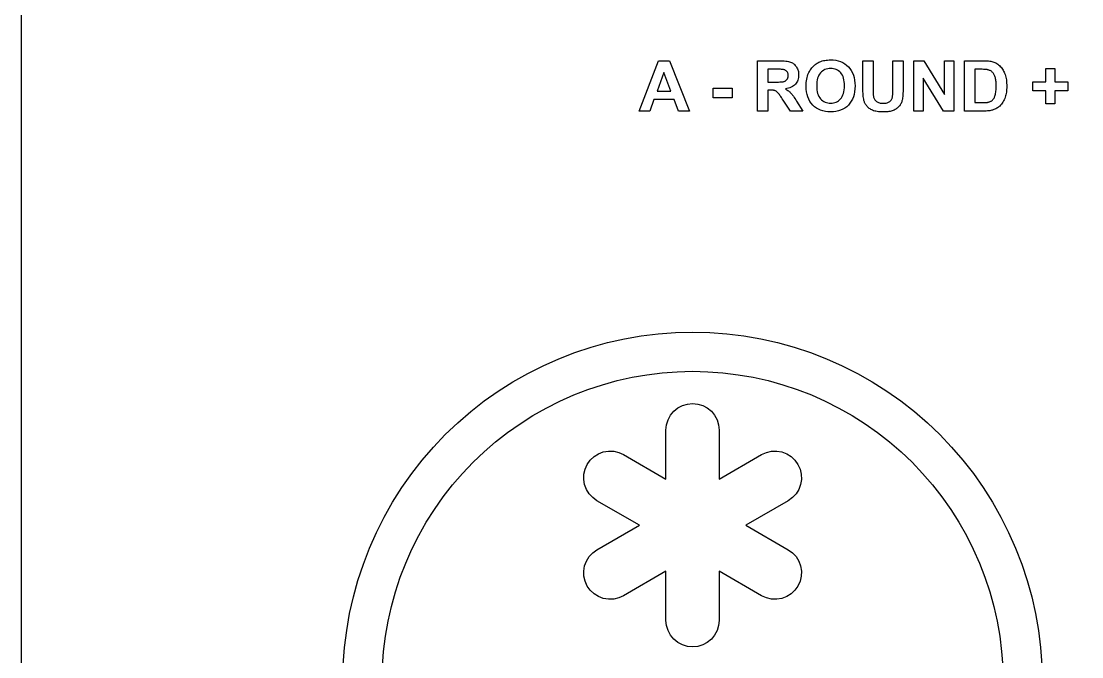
# Model space of a CAD drawing. Header units: millimetres. Extents: x 0 to 300, y 0 to 200.
# Drawn here: x 0 to 37.91, y 58.38 to 81.09 of the extents above; entities that cross this region are included whole.
import ezdxf

# ---------------------------------------------------------------- set-up
doc = ezdxf.new("R2010")
doc.units = ezdxf.units.MM
for name, color, linetype in [('CUT', 1, 'Continuous'), ('ENGRAVE', 5, 'Continuous'), ('LABELS', 250, 'Continuous'), ('SHEET', 8, 'Continuous')]:
    doc.layers.add(name, color=color, linetype=linetype)

msp = doc.modelspace()

# ---------------------------------------------------------------- linework, layer by layer
at = {"layer": 'CUT'}
msp.add_lwpolyline([(11.515, 58.094), (11.56, 58.706), (11.635, 59.315), (11.74, 59.92), (11.875, 60.518), (12.038, 61.11), (12.231, 61.692), (12.452, 62.265), (12.7, 62.826), (12.976, 63.374), (13.278, 63.907), (13.607, 64.426), (13.96, 64.927), (14.337, 65.411), (14.738, 65.876), (15.161, 66.32), (15.606, 66.743), (16.07, 67.144), (16.554, 67.521), (17.055, 67.875), (17.574, 68.203), (18.108, 68.505), (18.656, 68.781), (19.216, 69.03), (19.789, 69.25), (20.371, 69.443), (20.963, 69.607), (21.561, 69.741), (22.166, 69.846), (22.775, 69.921), (23.387, 69.966), (24, 69.981), (24.613, 69.966), (25.225, 69.921), (25.834, 69.846), (26.439, 69.741), (27.037, 69.607), (27.629, 69.443), (28.211, 69.25), (28.784, 69.03), (29.344, 68.781), (29.892, 68.505), (30.426, 68.203), (30.945, 67.875), (31.446, 67.521), (31.93, 67.144), (32.394, 66.743), (32.839, 66.32), (33.262, 65.876), (33.663, 65.411), (34.04, 64.927), (34.393, 64.426), (34.722, 63.907), (35.024, 63.374), (35.3, 62.826), (35.548, 62.265), (35.769, 61.692), (35.962, 61.11), (36.125, 60.518), (36.26, 59.92), (36.365, 59.315), (36.44, 58.706), (36.485, 58.094)], dxfattribs=at)
at = {"layer": 'ENGRAVE'}
msp.add_lwpolyline([(12.914, 58.026), (12.954, 58.569), (13.021, 59.11), (13.114, 59.647), (13.233, 60.178), (13.378, 60.703), (13.549, 61.22), (13.745, 61.729), (13.966, 62.227), (14.211, 62.713), (14.48, 63.187), (14.771, 63.648), (15.085, 64.093), (15.42, 64.523), (15.776, 64.935), (16.151, 65.33), (16.546, 65.705), (16.959, 66.061), (17.388, 66.396), (17.833, 66.71), (18.294, 67.002), (18.768, 67.27), (19.254, 67.515), (19.752, 67.736), (20.261, 67.932), (20.778, 68.103), (21.303, 68.248), (21.835, 68.367), (22.371, 68.461), (22.912, 68.527), (23.455, 68.567), (24, 68.581), (24.545, 68.567), (25.088, 68.527), (25.629, 68.461), (26.165, 68.367), (26.697, 68.248), (27.222, 68.103), (27.739, 67.932), (28.248, 67.736), (28.746, 67.515), (29.232, 67.27), (29.706, 67.002), (30.167, 66.71), (30.612, 66.396), (31.041, 66.061), (31.454, 65.705), (31.849, 65.33), (32.224, 64.935), (32.58, 64.523), (32.915, 64.093), (33.229, 63.648), (33.52, 63.187), (33.789, 62.713), (34.034, 62.227), (34.255, 61.729), (34.451, 61.22), (34.622, 60.703), (34.767, 60.178), (34.886, 59.647), (34.979, 59.11), (35.046, 58.569), (35.086, 58.026)], dxfattribs=at)
msp.add_lwpolyline([(23.068, 66.666), (23.122, 66.845), (23.21, 67.009), (23.328, 67.153), (23.472, 67.271), (23.636, 67.359), (23.815, 67.413), (24, 67.431), (24.185, 67.413), (24.364, 67.359), (24.528, 67.271), (24.672, 67.153), (24.79, 67.009), (24.878, 66.845), (24.932, 66.666), (24.95, 66.481), (24.95, 64.727), (26.469, 65.604), (26.639, 65.681), (26.82, 65.723), (27.007, 65.729), (27.19, 65.699), (27.365, 65.633), (27.523, 65.535), (27.659, 65.408), (27.767, 65.256), (27.844, 65.087), (27.886, 64.905), (27.892, 64.719), (27.862, 64.535), (27.797, 64.361), (27.698, 64.203), (27.571, 64.067), (27.419, 63.958), (25.9, 63.081), (27.419, 62.204), (27.571, 62.095), (27.698, 61.959), (27.797, 61.801), (27.862, 61.627), (27.892, 61.443), (27.886, 61.257), (27.844, 61.076), (27.767, 60.906), (27.659, 60.755), (27.523, 60.627), (27.365, 60.529), (27.19, 60.464), (27.007, 60.433), (26.82, 60.439), (26.639, 60.482), (26.469, 60.558), (24.95, 61.436), (24.95, 59.681), (24.932, 59.496), (24.878, 59.318), (24.79, 59.153), (24.672, 59.009), (24.528, 58.891), (24.364, 58.803), (24.185, 58.749), (24, 58.731), (23.815, 58.749), (23.636, 58.803), (23.472, 58.891), (23.328, 59.009), (23.21, 59.153), (23.122, 59.318), (23.068, 59.496), (23.05, 59.681), (23.05, 61.436), (21.531, 60.558), (21.361, 60.482), (21.18, 60.439), (20.993, 60.433), (20.81, 60.464), (20.635, 60.529), (20.477, 60.627), (20.341, 60.755), (20.233, 60.906), (20.156, 61.076), (20.114, 61.257), (20.108, 61.443), (20.138, 61.627), (20.203, 61.801), (20.302, 61.959), (20.429, 62.095), (20.581, 62.204), (22.1, 63.081), (20.581, 63.958), (20.429, 64.067), (20.302, 64.203), (20.203, 64.361), (20.138, 64.535), (20.108, 64.719), (20.114, 64.905), (20.156, 65.087), (20.233, 65.256), (20.341, 65.408), (20.477, 65.535), (20.635, 65.633), (20.81, 65.699), (20.993, 65.729), (21.18, 65.723), (21.361, 65.681), (21.531, 65.604), (23.05, 64.727), (23.05, 66.481)], close=True, dxfattribs=at)
at = {"layer": 'LABELS'}
for points in [[(22.086, 77.881), (22.788, 79.681), (23.172, 79.681), (23.893, 77.881), (23.497, 77.881), (23.34, 78.29), (22.621, 78.29), (22.472, 77.881)], [(27.28, 79.674), (27.335, 79.669), (27.385, 79.662), (27.43, 79.654), (27.47, 79.644), (27.505, 79.633), (27.537, 79.619), (27.568, 79.604), (27.596, 79.586), (27.623, 79.565), (27.649, 79.542), (27.672, 79.517), (27.694, 79.49), (27.715, 79.46), (27.733, 79.428), (27.749, 79.396), (27.763, 79.362), (27.774, 79.327), (27.782, 79.291), (27.788, 79.254), (27.792, 79.216), (27.793, 79.176), (27.792, 79.127), (27.786, 79.079), (27.777, 79.034), (27.764, 78.991), (27.747, 78.951), (27.726, 78.912), (27.702, 78.876), (27.674, 78.842), (27.643, 78.81), (27.607, 78.782), (27.568, 78.757), (27.526, 78.734), (27.479, 78.715), (27.429, 78.699), (27.376, 78.686), (27.318, 78.675), (27.347, 78.658), (27.375, 78.64), (27.401, 78.622), (27.426, 78.603), (27.45, 78.584), (27.472, 78.565), (27.493, 78.545), (27.513, 78.524), (27.533, 78.502), (27.555, 78.475), (27.578, 78.445), (27.603, 78.41), (27.63, 78.372), (27.658, 78.329), (27.688, 78.283), (27.72, 78.232), (27.94, 77.881), (27.505, 77.881), (27.242, 78.273), (27.209, 78.323), (27.178, 78.368), (27.15, 78.408), (27.124, 78.444), (27.102, 78.474), (27.082, 78.5), (27.065, 78.521), (27.051, 78.537), (27.038, 78.55), (27.024, 78.562), (27.011, 78.573), (26.997, 78.583), (26.984, 78.592), (26.97, 78.6), (26.956, 78.607), (26.941, 78.612), (26.926, 78.617), (26.908, 78.621), (26.889, 78.625), (26.867, 78.627), (26.843, 78.63), (26.817, 78.631), (26.789, 78.632), (26.758, 78.632), (26.685, 78.632), (26.685, 77.881), (26.321, 77.881), (26.321, 79.681), (27.086, 79.681), (27.156, 79.68), (27.221, 79.678)], [(28.094, 79.079), (28.109, 79.133), (28.125, 79.184), (28.145, 79.232), (28.161, 79.266), (28.178, 79.299), (28.197, 79.331), (28.217, 79.362), (28.239, 79.392), (28.262, 79.422), (28.286, 79.451), (28.312, 79.478), (28.339, 79.505), (28.367, 79.53), (28.395, 79.552), (28.423, 79.574), (28.453, 79.593), (28.483, 79.611), (28.514, 79.626), (28.545, 79.64), (28.588, 79.657), (28.632, 79.672), (28.678, 79.684), (28.726, 79.694), (28.775, 79.702), (28.826, 79.707), (28.879, 79.711), (28.933, 79.712), (29.03, 79.708), (29.122, 79.696), (29.209, 79.677), (29.291, 79.65), (29.368, 79.615), (29.44, 79.573), (29.507, 79.523), (29.569, 79.465), (29.625, 79.4), (29.674, 79.329), (29.715, 79.253), (29.749, 79.17), (29.775, 79.081), (29.793, 78.986), (29.805, 78.885), (29.808, 78.779), (29.805, 78.673), (29.793, 78.572), (29.775, 78.478), (29.749, 78.39), (29.716, 78.308), (29.675, 78.231), (29.627, 78.161), (29.571, 78.097), (29.51, 78.039), (29.443, 77.989), (29.371, 77.946), (29.294, 77.912), (29.213, 77.885), (29.126, 77.866), (29.034, 77.854), (28.938, 77.85), (28.84, 77.854), (28.747, 77.866), (28.66, 77.885), (28.577, 77.912), (28.5, 77.946), (28.428, 77.988), (28.361, 78.038), (28.299, 78.095), (28.244, 78.159), (28.196, 78.229), (28.155, 78.305), (28.122, 78.386), (28.096, 78.474), (28.077, 78.567), (28.066, 78.665), (28.062, 78.77), (28.064, 78.837), (28.067, 78.902), (28.074, 78.964), (28.083, 79.023)], [(30.454, 78.6), (30.455, 78.555), (30.456, 78.515), (30.458, 78.48), (30.46, 78.45), (30.463, 78.425), (30.466, 78.405), (30.473, 78.378), (30.482, 78.353), (30.493, 78.329), (30.506, 78.306), (30.521, 78.284), (30.538, 78.264), (30.557, 78.245), (30.578, 78.228), (30.6, 78.212), (30.625, 78.199), (30.652, 78.187), (30.681, 78.178), (30.712, 78.17), (30.745, 78.165), (30.781, 78.162), (30.818, 78.161), (30.855, 78.162), (30.89, 78.165), (30.923, 78.17), (30.953, 78.177), (30.981, 78.186), (31.007, 78.197), (31.03, 78.209), (31.051, 78.224), (31.07, 78.24), (31.086, 78.258), (31.101, 78.276), (31.114, 78.295), (31.125, 78.315), (31.133, 78.335), (31.14, 78.357), (31.145, 78.38), (31.149, 78.404), (31.152, 78.433), (31.155, 78.466), (31.157, 78.502), (31.159, 78.542), (31.16, 78.586), (31.161, 78.634), (31.161, 78.685), (31.161, 79.681), (31.525, 79.681), (31.525, 78.736), (31.524, 78.658), (31.523, 78.585), (31.521, 78.519), (31.517, 78.459), (31.513, 78.405), (31.508, 78.356), (31.502, 78.314), (31.495, 78.278), (31.487, 78.245), (31.477, 78.213), (31.466, 78.183), (31.453, 78.154), (31.439, 78.127), (31.423, 78.1), (31.406, 78.075), (31.387, 78.052), (31.366, 78.029), (31.344, 78.008), (31.32, 77.988), (31.294, 77.969), (31.267, 77.951), (31.238, 77.935), (31.207, 77.919), (31.175, 77.905), (31.14, 77.892), (31.103, 77.881), (31.064, 77.872), (31.022, 77.864), (30.977, 77.858), (30.93, 77.854), (30.881, 77.851), (30.829, 77.85), (30.766, 77.851), (30.707, 77.854), (30.653, 77.859), (30.602, 77.865), (30.555, 77.874), (30.512, 77.884), (30.473, 77.896), (30.438, 77.91), (30.405, 77.925), (30.374, 77.942), (30.345, 77.96), (30.318, 77.978), (30.293, 77.998), (30.269, 78.019), (30.247, 78.041), (30.227, 78.065), (30.208, 78.089), (30.192, 78.113), (30.176, 78.137), (30.163, 78.162), (30.151, 78.187), (30.141, 78.212), (30.132, 78.238), (30.125, 78.264), (30.117, 78.305), (30.109, 78.351), (30.103, 78.401), (30.098, 78.456), (30.094, 78.515), (30.092, 78.579), (30.09, 78.648), (30.089, 78.721), (30.089, 79.681), (30.453, 79.681), (30.453, 78.706), (30.453, 78.651)], [(33.002, 79.681), (33.34, 79.681), (33.34, 77.881), (32.975, 77.881), (32.249, 79.055), (32.249, 77.881), (31.912, 77.881), (31.912, 79.681), (32.265, 79.681), (33.002, 78.479)], [(34.585, 79.672), (34.626, 79.668), (34.664, 79.662), (34.698, 79.655), (34.729, 79.647), (34.768, 79.634), (34.806, 79.619), (34.842, 79.601), (34.876, 79.582), (34.91, 79.56), (34.941, 79.536), (34.972, 79.51), (35.001, 79.481), (35.028, 79.45), (35.054, 79.418), (35.078, 79.384), (35.1, 79.348), (35.121, 79.311), (35.14, 79.272), (35.157, 79.232), (35.173, 79.189), (35.186, 79.145), (35.198, 79.098), (35.209, 79.049), (35.217, 78.997), (35.223, 78.942), (35.228, 78.885), (35.231, 78.826), (35.232, 78.764), (35.231, 78.709), (35.228, 78.657), (35.224, 78.606), (35.218, 78.557), (35.21, 78.51), (35.201, 78.465), (35.189, 78.422), (35.176, 78.381), (35.159, 78.333), (35.139, 78.287), (35.118, 78.244), (35.094, 78.203), (35.069, 78.164), (35.043, 78.128), (35.014, 78.094), (34.984, 78.063), (34.959, 78.04), (34.932, 78.019), (34.903, 77.999), (34.872, 77.981), (34.84, 77.963), (34.804, 77.947), (34.767, 77.933), (34.728, 77.919), (34.697, 77.91), (34.663, 77.902), (34.627, 77.896), (34.588, 77.891), (34.546, 77.886), (34.502, 77.883), (34.456, 77.882), (34.407, 77.881), (33.723, 77.881), (33.723, 79.681), (34.387, 79.681), (34.441, 79.68), (34.493, 79.679), (34.54, 79.676)], [(22.732, 78.593), (23.223, 78.593), (22.975, 79.261)], [(27.166, 78.925), (27.204, 78.928), (27.235, 78.932), (27.261, 78.937), (27.28, 78.942), (27.296, 78.948), (27.311, 78.955), (27.325, 78.963), (27.338, 78.972), (27.35, 78.982), (27.362, 78.993), (27.372, 79.005), (27.382, 79.018), (27.391, 79.032), (27.398, 79.047), (27.405, 79.062), (27.41, 79.079), (27.414, 79.096), (27.417, 79.114), (27.418, 79.133), (27.419, 79.153), (27.418, 79.175), (27.416, 79.196), (27.412, 79.216), (27.407, 79.235), (27.4, 79.253), (27.392, 79.27), (27.382, 79.285), (27.37, 79.3), (27.358, 79.313), (27.344, 79.325), (27.328, 79.336), (27.312, 79.345), (27.294, 79.354), (27.275, 79.36), (27.255, 79.366), (27.234, 79.37), (27.22, 79.372), (27.2, 79.373), (27.176, 79.374), (27.145, 79.375), (27.109, 79.376), (27.068, 79.376), (27.021, 79.376), (26.968, 79.377), (26.685, 79.377), (26.685, 78.92), (26.954, 78.92), (27.016, 78.92), (27.072, 78.921), (27.122, 78.923)], [(28.492, 78.458), (28.516, 78.407), (28.545, 78.36), (28.578, 78.319), (28.614, 78.282), (28.653, 78.25), (28.695, 78.223), (28.738, 78.2), (28.784, 78.183), (28.833, 78.171), (28.883, 78.163), (28.937, 78.161), (28.99, 78.163), (29.04, 78.171), (29.089, 78.183), (29.134, 78.2), (29.178, 78.222), (29.219, 78.249), (29.257, 78.281), (29.293, 78.318), (29.326, 78.359), (29.354, 78.406), (29.378, 78.457), (29.398, 78.513), (29.413, 78.574), (29.424, 78.64), (29.43, 78.711), (29.433, 78.787), (29.43, 78.862), (29.424, 78.932), (29.413, 78.997), (29.399, 79.057), (29.38, 79.113), (29.356, 79.163), (29.329, 79.208), (29.297, 79.249), (29.262, 79.285), (29.223, 79.315), (29.183, 79.342), (29.139, 79.363), (29.093, 79.38), (29.043, 79.392), (28.991, 79.399), (28.937, 79.401), (28.882, 79.399), (28.83, 79.391), (28.78, 79.379), (28.734, 79.363), (28.69, 79.341), (28.649, 79.314), (28.61, 79.283), (28.574, 79.247), (28.542, 79.206), (28.514, 79.16), (28.491, 79.109), (28.471, 79.054), (28.456, 78.993), (28.445, 78.928), (28.439, 78.857), (28.437, 78.782), (28.439, 78.708), (28.446, 78.639), (28.457, 78.574), (28.472, 78.514)], [(34.46, 78.187), (34.488, 78.189), (34.515, 78.191), (34.538, 78.194), (34.559, 78.197), (34.577, 78.201), (34.599, 78.207), (34.619, 78.214), (34.639, 78.222), (34.658, 78.231), (34.676, 78.241), (34.693, 78.252), (34.709, 78.264), (34.724, 78.276), (34.738, 78.291), (34.752, 78.307), (34.765, 78.326), (34.777, 78.346), (34.788, 78.369), (34.799, 78.394), (34.81, 78.421), (34.819, 78.45), (34.828, 78.482), (34.835, 78.516), (34.842, 78.553), (34.847, 78.593), (34.851, 78.636), (34.854, 78.681), (34.855, 78.729), (34.856, 78.78), (34.855, 78.83), (34.854, 78.878), (34.851, 78.923), (34.847, 78.964), (34.842, 79.003), (34.835, 79.038), (34.828, 79.071), (34.819, 79.1), (34.809, 79.127), (34.799, 79.153), (34.787, 79.177), (34.775, 79.2), (34.762, 79.221), (34.747, 79.24), (34.732, 79.258), (34.716, 79.275), (34.699, 79.29), (34.681, 79.303), (34.661, 79.316), (34.641, 79.327), (34.619, 79.337), (34.596, 79.346), (34.573, 79.353), (34.548, 79.359), (34.526, 79.363), (34.501, 79.367), (34.47, 79.37), (34.435, 79.372), (34.395, 79.374), (34.351, 79.375), (34.303, 79.376), (34.249, 79.377), (34.086, 79.377), (34.086, 78.184), (34.357, 78.184), (34.394, 78.185), (34.428, 78.185)], [(36.631, 78.931), (36.631, 79.399), (36.946, 79.399), (36.946, 78.931), (37.418, 78.931), (37.418, 78.608), (36.946, 78.608), (36.946, 78.14), (36.631, 78.14), (36.631, 78.608), (36.16, 78.608), (36.16, 78.931)], [(25.42, 78.361), (24.742, 78.361), (24.742, 78.706), (25.42, 78.706)]]:
    msp.add_lwpolyline(points, close=True, dxfattribs=at)
at = {"layer": 'SHEET'}
msp.add_lwpolyline([(0, 0), (300, 0), (300, 200), (0, 200)], close=True, dxfattribs=at)

doc.saveas('drawing.dxf')
